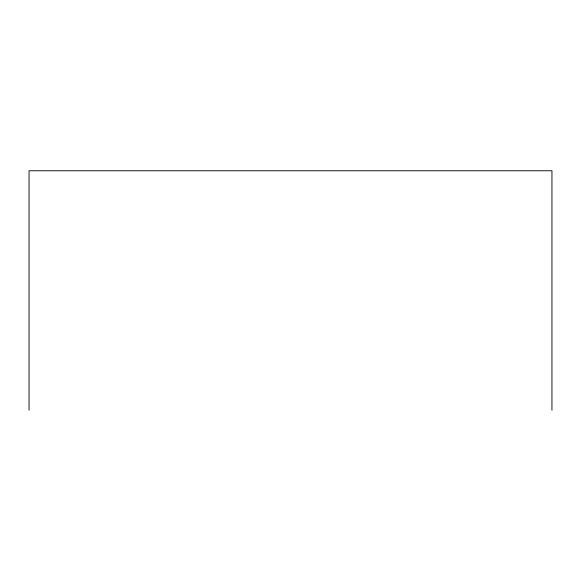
<?xml version="1.0" encoding="UTF-8"?>
<svg xmlns="http://www.w3.org/2000/svg" width="581" height="581" viewBox="0 0 581 581"><rect width="100%" height="100%" fill="white"/><g stroke="black" fill="none" stroke-linecap="round" stroke-linejoin="round"><path stroke-width="0.87" d="M551.95 410.237L551.95 170.763L29.05 170.763L29.05 410.237"/></g></svg>
